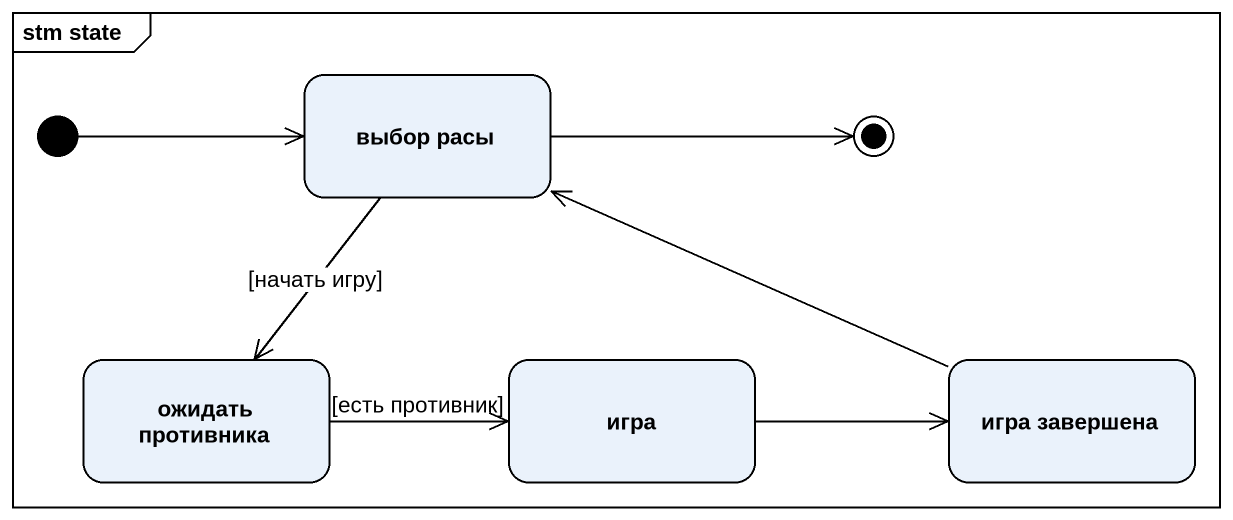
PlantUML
@startuml
mainframe stm state
hide empty description
state "выбор расы" as выбор_расы
state "ожидать противника" as ожидать_противника
state игра
state "игра завершена" as игра_завершена
[*] -right-> выбор_расы
выбор_расы --> ожидать_противника : [начать игру]
ожидать_противника -right-> игра : [есть противник]
игра -right-> игра_завершена
игра_завершена -left-> выбор_расы
выбор_расы -right-> [*]
@enduml
